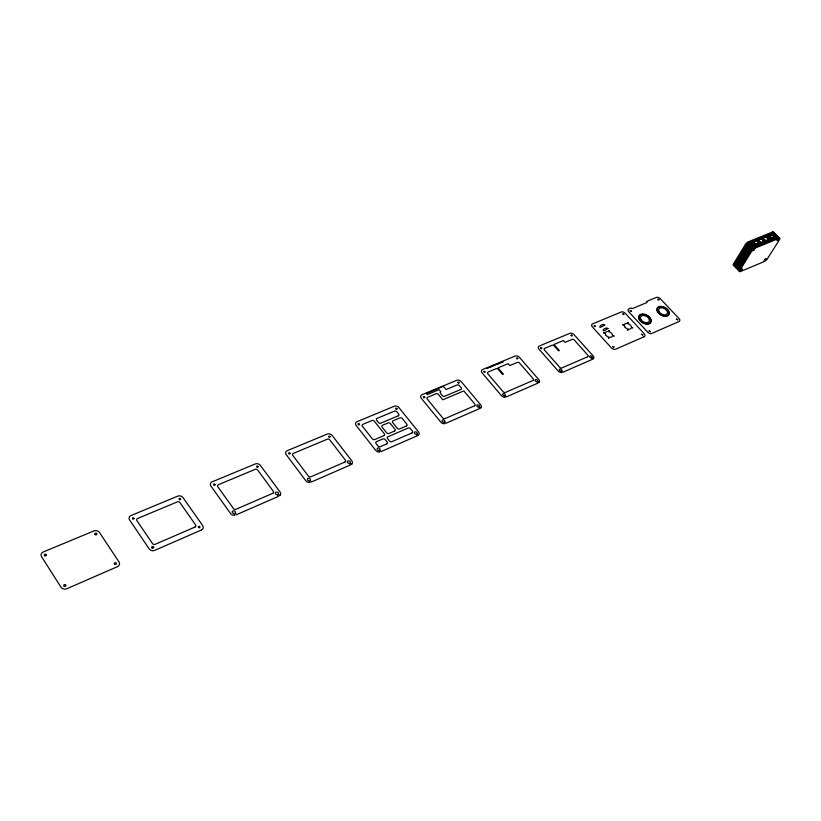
<?xml version="1.0" encoding="UTF-8"?>
<svg xmlns="http://www.w3.org/2000/svg" width="821" height="821" viewBox="0 0 821 821"><rect width="100%" height="100%" fill="white"/><g stroke="black" fill="none" stroke-linecap="round" stroke-linejoin="round"><path stroke-width="1.23" d="M753.586 249.163L753.247 249.676M777.672 239.291L777.056 240.05M734.128 265.132A2.894 0.924 -43.9 0 1 733.512 263.91L745.365 244.514A2.945 0.954 -44.2 0 1 748.444 241.733L772.592 231.984L774.295 233.133A2.904 0.913 -44.4 0 1 774.531 234.293M751.851 246.752L752.631 245.489L756.151 244.053M751.348 245.12L751.153 245.222A2.945 0.944 -44.2 0 0 748.598 247.747L736.683 267.123A2.904 0.924 -43.9 0 0 737.289 268.334L739.824 270.909A2.904 0.913 -43.8 0 1 739.228 269.699L751.205 250.323A2.956 0.934 -44.2 0 1 754.263 247.552L778.801 237.567M739.885 270.335L751.851 250.98A2.956 0.934 -44.2 0 1 754.94 248.188L779.047 238.316A2.915 0.903 -44.4 0 1 779.54 239.609L767.409 258.769A2.863 0.883 -44.1 0 1 764.423 261.458L740.48 271.546A2.904 0.913 -43.8 0 1 739.885 270.335L733.512 263.91M772.797 234.632L773.587 233.369L777.446 237.177M773.444 234.396L774.152 233.164L778.01 236.961M765.234 258.964L764.72 259.364M750.702 244.473L750.507 244.576A2.945 0.944 -44.2 0 0 747.952 247.1L736.047 266.476A2.894 0.924 -43.9 0 0 736.653 267.697L734.764 265.778A2.894 0.924 -43.9 0 1 734.148 264.557L746.012 245.161A2.945 0.944 -44.2 0 1 749.091 242.38L773.238 232.62A2.904 0.913 -44.4 0 1 773.895 233.667M751.995 245.766L751.81 245.869A2.945 0.944 -44.2 0 0 749.245 248.394L737.32 267.769A2.904 0.913 -43.9 0 0 737.925 268.98M752.641 246.413L752.457 246.516A2.945 0.944 -44.2 0 0 749.891 249.04L737.956 268.405A2.904 0.913 -43.9 0 0 738.561 269.627M750.055 243.827L749.86 243.929A2.945 0.944 -44.2 0 0 747.305 246.454L735.421 265.84A2.894 0.924 -43.9 0 0 736.027 267.051M778.585 237.628A2.915 0.903 -44.4 0 0 778.154 236.941L753.103 247.172A2.956 0.934 -44.2 0 0 750.538 249.687L738.592 269.052A2.904 0.913 -43.8 0 0 739.187 270.263M773.875 233.256L749.214 243.283A2.945 0.944 -44.2 0 0 746.658 245.807L734.785 265.193A2.894 0.924 -43.9 0 0 735.39 266.415M754.335 243.878L751.974 244.843L751.205 246.105L750.558 245.458M767.276 238.624L770.806 237.187M773.156 236.232L775.506 235.268M767.922 239.26L771.453 237.823M773.803 236.869L776.153 235.904M755.628 245.171L753.278 246.136L752.621 247.47M757.978 244.217L760.328 243.252M762.688 242.298L766.209 240.861M768.569 239.896L776.799 236.54M753.042 242.595L750.681 243.55L750.035 244.894M765.983 237.341L774.224 234.006M751.328 244.196L753.688 243.242M767.809 237.505L770.16 236.551M772.51 235.596L774.87 234.642M777.364 236.335L777.508 236.304A2.915 0.903 -44.4 0 1 777.856 237.218M776.081 235.063L776.225 235.032A2.915 0.913 -44.4 0 1 776.574 235.955M776.728 235.699L776.861 235.668A2.915 0.913 -44.4 0 1 777.097 236.828M774.798 233.8L774.932 233.769A2.904 0.913 -44.4 0 1 775.373 234.467M775.435 234.426L775.578 234.406A2.915 0.913 -44.4 0 1 775.927 235.319M749.388 244.248L750.035 242.903L753.924 246.782M777.733 237.053L779.047 238.316M748.444 241.733L749.737 243.026M753.616 246.905L754.94 248.188M749.409 243.18L753.298 247.059M763.787 260.832L764.423 261.458M745.365 244.514L751.851 250.98M778.38 237.69A2.915 0.903 -44.4 0 1 779.15 238.48M739.844 270.899A2.904 0.913 -43.8 0 1 739.249 269.688M773.084 235.463A2.761 1.591 30.1 0 1 773.444 238.531A2.761 1.591 30.1 0 1 769.462 236.13A2.761 1.591 30.1 0 1 772.469 235.093M773.762 236.438A2.401 1.385 30.1 0 1 772.571 238.285A2.401 1.385 30.1 0 1 769.729 235.914A2.401 1.385 30.1 0 1 772.397 235.288M772.93 235.617A2.401 1.385 30.1 0 1 773.403 236.007M763.171 241.292A2.843 1.652 30 0 1 761.498 243.006A2.843 1.652 30 0 1 758.224 240.717A2.843 1.652 30 0 1 759.907 239.014M760.574 239.157A2.843 1.652 30 0 1 761.252 239.424M763.212 240.738A3.274 1.909 30 0 1 762.093 243.334A3.274 1.909 30 0 1 757.937 240.871A3.274 1.909 30 0 1 759.784 238.706M760.554 238.87A3.274 1.909 30 0 1 761.334 239.178M762.062 239.619A3.274 1.909 30 0 1 762.709 240.143M763.007 241.076A3.274 1.909 30 0 1 762.114 243.652A3.274 1.909 30 0 1 757.968 241.61M757.639 241.005A3.274 1.909 30 0 1 759.579 239.044M763.027 242.595A2.843 1.652 30 0 1 760.954 243.283A2.843 1.652 30 0 1 758.306 241.579M758.019 241.046A2.843 1.652 30 0 1 758.183 239.722M768.189 239.445A3.263 1.899 30.1 0 1 766.27 241.405A3.263 1.899 30.1 0 1 762.514 238.778A3.263 1.899 30.1 0 1 764.433 236.817M765.203 236.992A3.263 1.899 30.1 0 1 766.711 237.731M767.974 239.783A3.263 1.899 30.1 0 1 766.763 241.754A3.263 1.899 30.1 0 1 763.14 240.307M762.309 239.116A3.263 1.899 30.1 0 1 764.228 237.156M767.809 239.404A2.832 1.642 30.1 0 1 766.362 241.117A2.832 1.642 30.1 0 1 763.068 239.168A2.832 1.642 30.1 0 1 763.951 237.115M767.727 240.245A2.832 1.642 30.1 0 1 765.942 241.436A2.832 1.642 30.1 0 1 762.976 239.681M762.678 239.157A2.832 1.642 30.1 0 1 763.735 237.454M757.393 241.507A3.284 1.919 30 0 1 757.855 245.202A3.284 1.919 30 0 1 753.083 242.369A3.284 1.919 30 0 1 756.654 241.076M758.337 242.975A3.284 1.919 30 0 1 757.198 245.582A3.284 1.919 30 0 1 753.031 243.119A3.284 1.919 30 0 1 754.899 240.933M758.204 242.667A2.853 1.663 30 0 1 757.229 244.935A2.853 1.663 30 0 1 753.616 242.79A2.853 1.663 30 0 1 755.228 240.902M758.286 243.539A2.853 1.663 30 0 1 755.925 245.11A2.853 1.663 30 0 1 753.268 241.99M753.493 241.62A2.853 1.663 30 0 1 753.883 241.364M772.592 231.984A2.904 0.913 -44.5 0 1 773.372 232.795M435.51 389.595L426.376 393.516L427.248 394.583L439.102 389.647L440.856 391.761A1.704 1.242 23.7 0 0 440.559 393.505L442.303 395.63A1.704 1.242 23.8 0 0 444.602 396.286L460.879 389.431A1.693 1.221 24.4 0 0 461.156 387.707L459.401 385.613A1.693 1.221 24.3 0 0 457.133 384.957L446.131 389.554L443.309 386.322L435.53 389.544M198.323 526.918C200.026 530.058 200.919 524.516 198.323 526.918M424.755 397.251C423.143 399.375 422.784 394.809 424.755 397.251M397.056 408.807C395.383 410.993 395.065 406.313 397.056 408.807M358.13 424.026C359.444 426.848 360.552 422.281 358.13 424.026M330.124 436.731C328.308 439.05 328.092 434.124 330.124 436.731M290.162 453.408C288.243 455.809 288.099 450.729 290.162 453.408M258.184 466.749C256.203 469.212 256.111 464.009 258.184 466.749M215.143 484.708C213.05 487.264 213.029 481.886 215.143 484.708M180.651 499.096C178.485 501.734 178.526 496.212 180.651 499.096M134.151 518.492C131.863 521.232 131.996 515.537 134.151 518.492M676.381 319.102L677.725 319.79L676.381 319.102M658.924 299.706C657.18 300.968 657.631 297.479 658.924 299.706M649.093 330.955L650.468 331.643L649.093 330.955M641.427 334.28L642.802 334.978L641.427 334.28M632.406 327.661L632.899 327.969L632.478 327.589M627.983 330.001L627.449 329.785L627.901 330.124M630.169 310.564L631.534 311.251L630.169 310.564M627.778 322.653L628.27 322.961L627.849 322.581M622.811 324.757L623.344 325.024L622.811 324.757M623.868 314.34C622.051 315.644 622.564 312.042 623.868 314.34M612.907 346.667C613.441 348.987 615.422 346.072 612.989 346.554M613.492 335.758L614.026 336.025L613.492 335.758M609.387 330.884L608.843 330.668L609.387 330.884M608.412 337.924L608.915 338.242L608.484 337.852M607.961 328.482C599.309 334.722 604.061 326.153 607.961 328.482M604.307 333.039L603.763 332.823L604.307 333.039M604.697 324.911C595.738 331.191 601.054 322.55 604.697 324.911M595.276 326.265C593.388 327.63 593.963 323.926 595.276 326.265M571.088 335.184C571.785 337.636 573.469 334.291 571.088 335.184M741.178 269.883L742.194 269.052L741.178 269.883M753.155 250.538L754.222 249.738L753.155 250.538M540.608 347.878C541.285 350.393 543.071 346.944 540.608 347.878M765.151 259.805L766.188 259.026L765.151 259.805M517.846 358.582C515.793 360.06 516.532 356.078 517.846 358.582M777.261 240.635L778.267 239.804L777.261 240.635M502.39 361.774L502.873 362.02L502.39 361.774M499.568 362.944L500.051 363.19L499.568 362.944M500.974 362.359L501.467 362.605L500.974 362.359M496.736 364.124L497.228 364.37L496.736 364.124M498.152 363.529L498.645 363.785L498.152 363.529M492.98 366.094L492.477 365.889L492.98 366.094M493.903 365.304L494.386 365.55L493.903 365.304M495.32 364.709L495.812 364.955L495.35 364.668M490.127 367.274L489.624 367.079L490.127 367.274M491.05 366.484L491.543 366.73L491.081 366.443M487.274 368.465L486.761 368.27L487.274 368.465M488.197 367.675L488.649 367.962L488.269 367.603M483.836 371.523C484.482 374.171 486.432 370.528 483.836 371.523M457.933 382.319C458.549 385.018 460.591 381.293 457.933 382.319M593.48 358.726L592.054 357.566A1.324 0.903 28.3 0 0 591.141 355.996A1.324 0.903 28.3 0 0 589.683 356.632A1.324 0.903 28.3 0 0 591.315 357.894L592.546 359.27L562.949 372.19L561.708 370.774A1.355 0.934 27.6 0 0 560.794 369.163A1.355 0.934 27.6 0 0 559.286 369.83A1.355 0.934 27.6 0 0 560.938 371.113L561.81 372.549A3.243 2.237 27.6 0 1 558.249 371.082L539.007 349.202A3.212 2.206 26.6 0 1 539.356 346L569.825 333.347A3.161 2.124 27.3 0 1 574.012 334.609L593.142 355.914A3.192 2.155 28.3 0 1 593.48 358.726M538.987 382.514L537.539 381.303A1.375 0.965 27 0 0 536.636 379.661A1.375 0.965 27 0 0 535.076 380.339A1.375 0.965 27 0 0 536.739 381.652L537.991 383.079L506.393 396.882L505.141 395.404A1.396 0.995 26.2 0 0 504.248 393.721A1.396 0.995 26.2 0 0 502.626 394.419A1.396 0.995 26.2 0 0 504.32 395.763L505.182 397.261A3.346 2.391 26.2 0 1 501.498 395.753L482.112 372.929A3.315 2.35 25 0 1 482.594 369.563L515.095 356.068A3.263 2.268 25.9 0 1 519.447 357.361L538.74 379.559A3.284 2.309 27 0 1 538.987 382.514M480.798 407.904L479.32 406.652A1.416 1.026 25.4 0 0 478.427 404.927A1.416 1.026 25.4 0 0 476.765 405.656A1.416 1.026 25.4 0 0 478.469 407.021L479.721 408.519L445.916 423.277L444.664 421.737A1.447 1.067 24.2 0 0 443.781 419.972A1.447 1.067 24.2 0 0 442.057 420.721A1.447 1.067 24.2 0 0 443.771 422.117L444.623 423.687A3.469 2.566 24.2 0 1 440.805 422.127L421.296 398.288A3.438 2.514 23 0 1 421.943 394.747L456.692 380.318A3.366 2.422 24.2 0 1 461.217 381.642L480.644 404.804A3.397 2.463 25.4 0 1 480.798 407.904M418.505 435.089L416.996 433.775A1.468 1.098 23.2 0 0 416.134 431.969A1.468 1.098 23.2 0 0 414.348 432.749A1.468 1.098 23.2 0 0 416.083 434.176L417.355 435.746L381.098 451.56L379.836 449.949A1.498 1.139 21.7 0 0 378.984 448.102A1.498 1.139 21.7 0 0 377.126 448.913A1.498 1.139 21.7 0 0 378.892 450.37L379.723 452.012A3.592 2.74 21.7 0 1 375.751 450.401L356.15 425.452A3.561 2.689 20.4 0 1 356.981 421.717L394.213 406.262A3.489 2.586 22 0 1 398.934 407.616L418.474 431.825A3.52 2.637 23.2 0 1 418.505 435.089M351.686 464.255L350.146 462.88A1.519 1.18 20.3 0 0 349.305 460.981A1.519 1.18 20.3 0 0 347.386 461.823A1.519 1.18 20.3 0 0 349.161 463.311L350.434 464.953L311.467 481.958L310.194 480.275A1.56 1.232 18.2 0 0 309.373 478.325A1.56 1.232 18.2 0 0 307.372 479.187A1.56 1.232 18.2 0 0 309.168 480.716L309.979 482.45A3.736 2.945 18.2 0 1 305.853 480.778L286.201 454.618A3.715 2.884 16.9 0 1 287.237 450.678L327.23 434.073A3.623 2.771 19 0 1 332.156 435.458L351.788 460.817A3.653 2.832 20.3 0 1 351.686 464.255M279.797 495.627L278.227 494.191A1.591 1.262 16.3 0 0 277.426 492.19A1.591 1.262 16.3 0 0 275.353 493.093A1.591 1.262 16.3 0 0 277.17 494.642L278.452 496.377L236.438 514.705L235.165 512.93A1.632 1.314 13.5 0 0 234.385 510.878A1.632 1.314 13.5 0 0 232.23 511.811A1.632 1.314 13.5 0 0 234.067 513.412L234.847 515.239A3.91 3.151 13.5 0 1 230.547 513.505L210.894 486.022A3.879 3.079 12.4 0 1 212.167 481.845L255.249 463.957A3.787 2.966 15.1 0 1 260.39 465.384L280.053 491.995A3.807 3.038 16.3 0 1 279.797 495.627M117.403 566.664L66.881 588.719A4.362 3.602 0.3 0 1 60.98 587.2L41.532 556.638A4.331 3.51 0.4 0 1 43.39 551.917L93.799 530.982A4.187 3.387 4.1 0 1 99.474 532.48L119.024 561.975A4.208 3.479 4.5 0 1 117.403 566.664M201.361 530.017L154.789 550.347A4.115 3.376 7.5 0 1 149.176 548.869L129.585 519.929A4.084 3.294 6.8 0 1 131.134 515.485L177.664 496.171A3.961 3.171 10.1 0 1 183.052 497.629L202.695 525.614A3.992 3.253 11 0 1 201.361 530.017M644.095 336.774L615.596 349.212A3.151 2.094 28.7 0 1 611.44 347.96L592.372 326.953A3.12 2.063 27.8 0 1 592.588 323.895L621.21 312.011A3.068 1.991 28.3 0 1 625.243 313.242L644.198 333.726A3.089 2.022 29.2 0 1 644.095 336.774M679.018 321.524L651.761 333.429A3.079 2.001 29.3 0 1 647.707 332.197L628.773 311.775A3.048 1.97 28.5 0 1 628.907 308.819L630.98 307.957A1.273 0.821 28.4 0 0 632.652 308.47L646.671 302.641A1.262 0.8 28.7 0 0 646.712 301.43L656.297 297.448A3.007 1.909 28.9 0 1 660.238 298.659L679.049 318.579A3.027 1.929 29.8 0 1 679.018 321.524M194.885 527.092L155.251 544.282A2.053 1.683 7.7 0 1 152.46 543.543L136.912 520.658A2.042 1.642 7.2 0 1 137.682 518.441L177.274 501.898A1.991 1.591 10 0 1 179.984 502.626L195.562 524.896A2.001 1.621 10.7 0 1 194.885 527.092M272.746 493.329L236.089 509.225A1.95 1.57 13.6 0 1 233.421 508.507L217.832 486.781A1.94 1.539 12.7 0 1 218.458 484.688L255.115 469.366A1.899 1.488 15 0 1 257.702 470.084L273.29 491.256A1.909 1.519 16 0 1 272.746 493.329M344.923 462.028L310.913 476.775A1.868 1.468 18.2 0 1 308.368 476.067L292.789 455.388A1.858 1.437 17.2 0 1 293.292 453.418L327.322 439.194A1.816 1.396 19 0 1 329.796 439.892L345.364 460.068A1.827 1.416 20 0 1 344.923 462.028M386.722 443.894L380.38 446.645A1.796 1.365 21.6 0 1 377.947 445.957L376.08 443.586A1.796 1.365 21.5 0 1 376.47 441.688L382.812 438.958A1.786 1.355 21.8 0 1 385.223 439.646L387.091 442.006A1.786 1.355 21.9 0 1 386.722 443.894M412.029 432.924L391.833 441.677A1.786 1.355 22.1 0 1 389.421 441L387.553 438.64A1.775 1.344 22 0 1 387.933 436.762L408.119 428.069A1.755 1.314 22.8 0 1 410.5 428.747L412.368 431.066A1.765 1.324 23 0 1 412.029 432.924M474.559 405.8L445.054 418.597A1.724 1.273 24.2 0 1 442.724 417.93L427.259 399.078A1.714 1.252 23.2 0 1 427.577 397.302L436.084 393.752A1.704 1.242 23.5 0 1 438.393 394.419L442.817 399.776L463.824 390.899L474.825 404.035A1.704 1.232 25.2 0 1 474.559 405.8M532.993 380.462L505.408 392.428A1.673 1.19 26.1 0 1 503.17 391.771L487.797 373.719A1.663 1.17 25.2 0 1 488.033 372.036L495.997 368.711A1.652 1.16 25.4 0 1 498.203 369.368L502.606 374.499L503.417 374.16L498.029 367.87L508.107 363.652L509.759 365.571L517.333 362.389A1.632 1.139 26.1 0 1 519.519 363.036L533.178 378.789A1.642 1.149 26.8 0 1 532.993 380.462M587.703 356.735L561.851 367.941A1.621 1.119 27.5 0 1 559.706 367.305L544.456 350.003A1.611 1.098 26.7 0 1 544.621 348.391L552.081 345.282A1.601 1.088 26.9 0 1 554.206 345.918L558.567 350.834L559.327 350.516L553.98 344.481L563.432 340.541L565.064 342.378L572.175 339.401A1.58 1.067 27.4 0 1 574.279 340.027L587.815 355.134A1.591 1.078 28.1 0 1 587.703 356.735M383.9 435.623L374.776 439.533A1.786 1.355 21.3 0 1 372.354 438.845L362.41 426.232A1.786 1.344 20.6 0 1 362.82 424.365L371.944 420.547A1.775 1.334 21 0 1 374.345 421.235L384.279 433.745A1.775 1.344 21.7 0 1 383.9 435.623M394.542 431.066L389 433.437A1.775 1.334 21.9 0 1 386.599 432.759L382.124 427.125A1.775 1.334 21.6 0 1 382.504 425.268L388.046 422.928A1.765 1.324 21.8 0 1 390.437 423.605L394.911 429.198A1.765 1.334 22.1 0 1 394.542 431.066M406.426 425.966L399.591 428.901A1.765 1.324 22.3 0 1 397.2 428.223L392.736 422.641A1.765 1.314 22 0 1 393.095 420.793L399.94 417.899A1.755 1.303 22.3 0 1 402.311 418.577L406.775 424.129A1.755 1.314 22.6 0 1 406.426 425.966M398.257 415.816L380.821 423.154A1.765 1.324 21.4 0 1 378.43 422.476L376.665 420.26A1.765 1.324 21.3 0 1 377.055 418.412L394.49 411.126A1.745 1.303 22 0 1 396.861 411.803L398.616 413.989A1.755 1.303 22.1 0 1 398.257 415.816M64.264 586.286A1.088 0.903 0.3 0 0 65.937 585.558A1.088 0.903 0.3 0 0 64.336 584.726A1.088 0.903 0.3 0 0 64.264 586.286M44.796 555.776A1.088 0.872 0.4 0 0 46.458 555.078A1.088 0.872 0.4 0 0 44.878 554.257A1.088 0.872 0.4 0 0 44.796 555.776M95.051 534.574A1.047 0.852 4.1 0 0 96.806 534.276A1.047 0.852 4.1 0 0 95.554 533.178A1.047 0.852 4.1 0 0 95.051 534.574M114.601 564.16A1.057 0.872 4.5 0 0 116.366 563.842A1.057 0.872 4.5 0 0 115.094 562.724A1.057 0.872 4.5 0 0 114.601 564.16M151.977 547.864A1.026 0.842 7.5 0 0 153.712 547.628A1.026 0.842 7.5 0 0 152.521 546.488A1.026 0.842 7.5 0 0 151.977 547.864M605.662 334.845A3.9 2.586 28.3 0 0 611.973 336.743A3.9 2.586 28.3 0 0 609.049 331.705A3.9 2.586 28.3 0 0 605.662 334.845M624.699 326.748A3.859 2.525 28.7 0 0 630.928 328.626A3.859 2.525 28.7 0 0 627.993 323.669A3.859 2.525 28.7 0 0 624.699 326.748M639.313 319.8A6.876 4.444 29 0 0 650.386 323.146A6.876 4.444 29 0 0 645.07 314.351A6.876 4.444 29 0 0 639.313 319.8M657.58 312.042A6.804 4.341 29.3 0 0 668.499 315.356A6.804 4.341 29.3 0 0 663.163 306.705A6.804 4.341 29.3 0 0 657.58 312.042M639.733 319.738A6.373 4.115 29 0 0 649.975 322.848A6.373 4.115 29 0 0 645.06 314.7A6.373 4.115 29 0 0 639.733 319.738M640.975 319.585A4.844 3.13 29 0 0 648.764 321.945A4.844 3.13 29 0 0 645.029 315.757A4.844 3.13 29 0 0 640.975 319.585M657.99 311.99A6.301 4.023 29.3 0 0 668.099 315.059A6.301 4.023 29.3 0 0 663.163 307.044A6.301 4.023 29.3 0 0 657.99 311.99M659.212 311.826A4.793 3.058 29.3 0 0 666.898 314.176A4.793 3.058 29.3 0 0 663.152 308.08A4.793 3.058 29.3 0 0 659.212 311.826M770.283 236.448A2.401 1.385 30.1 0 0 774.07 237.649A2.401 1.385 30.1 0 0 772.038 234.724A2.401 1.385 30.1 0 0 770.283 236.448M758.963 240.532A2.843 1.652 30 0 0 763.448 241.908A2.843 1.652 30 0 0 761.005 238.439A2.843 1.652 30 0 0 758.963 240.532M763.622 238.634A2.832 1.642 30.1 0 0 768.097 240.019A2.832 1.642 30.1 0 0 765.654 236.561A2.832 1.642 30.1 0 0 763.622 238.634M754.263 242.431A2.853 1.663 30 0 0 758.768 243.816A2.853 1.663 30 0 0 756.336 240.337A2.853 1.663 30 0 0 754.263 242.431"/></g></svg>
